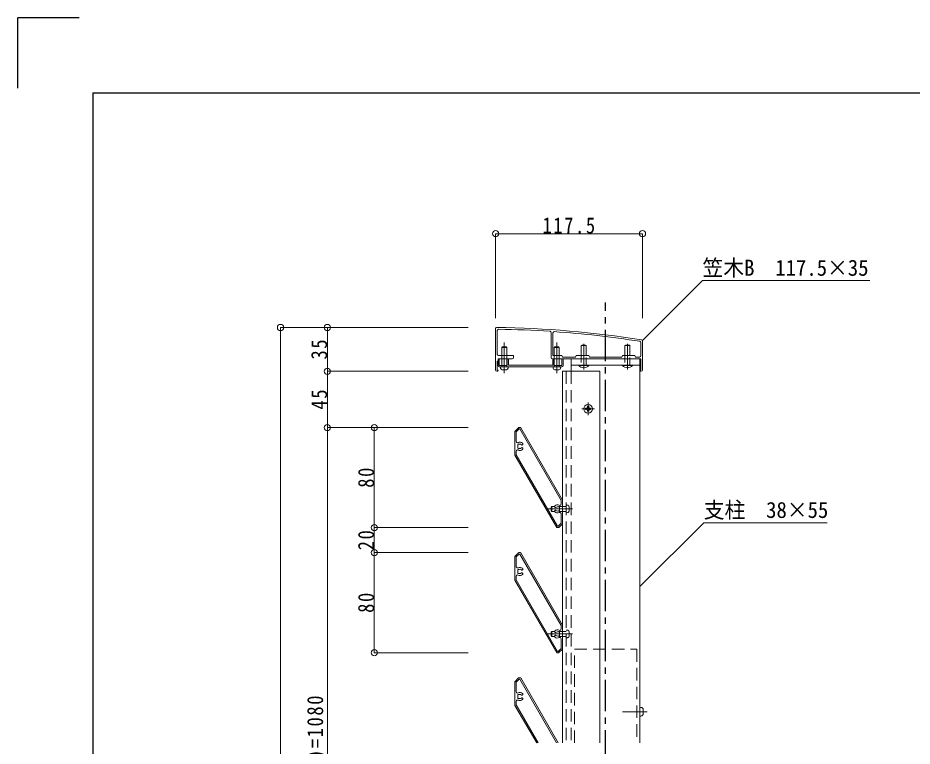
# Model space of a CAD drawing. Units: millimetres at full size, sheet at 1:5. Extents: x -1050 to 1050, y -742 to 742.
# Drawn here: x -1050 to -335, y 160 to 742 of the extents above; entities that cross this region are included whole.
import ezdxf
from ezdxf.enums import TextEntityAlignment as Align

# ---------------------------------------------------------------- set-up
doc = ezdxf.new("R2010")
doc.units = ezdxf.units.MM
doc.header["$LTSCALE"] = 5
for name, pattern in [('CHAIN1', [8, 5, -1, 1, -1]), ('DASHED1', [1.8, 1.2, -0.6]), ('DASHED2', [3, 2, -1])]:
    doc.linetypes.add(name, pattern=pattern)
for name, color, linetype in [('0-0_通り芯', 7, 'CHAIN1'), ('1-4_印刷位置ライン', 7, 'Continuous'), ('1-5_図枠1_1', 7, 'Continuous')]:
    doc.layers.add(name, color=color, linetype=linetype)
for name, color, linetype, lineweight in [('0-3_寸法', 54, 'Continuous', 20), ('0-4_手摺部材', 92, 'Continuous', 20), ('0-6_パネル', 4, 'Continuous', 20), ('0-9_文字', 3, 'Continuous', 20), ('0-A_支柱', 6, 'Continuous', 20), ('0-B_足元', 4, 'Continuous', 20)]:
    doc.layers.add(name, color=color, linetype=linetype, lineweight=lineweight)
doc.styles.add('ＭＳ ゴシック', font='')
doc.styles.get('ＭＳ ゴシック').set_extended_font_data('MS Gothic')

# ---------------------------------------------------------------- blocks, each defined once
blk = doc.blocks.new('dimension_origin')
at = {"color": 0, "linetype": 'Continuous', "lineweight": -2}
blk.add_circle((0, 0), 1.25, dxfattribs=at)

msp = doc.modelspace()

# ---------------------------------------------------------------- linework, layer by layer
at = {"layer": '0-0_通り芯'}
msp.add_line((-580, -411.793), (-580, 515), dxfattribs=at)
at = {"layer": '0-3_寸法'}
for p, q in [((-668, 502.5), (-668, 570)), ((-550.5, 570), (-668, 570)), ((-550.5, 502.5), (-550.5, 570)), ((-840, -224.293), (-840, 495)), ((-690, 495), (-840, 495)), ((-802.5, 460), (-802.5, 495)), ((-802.5, 415), (-802.5, 460)), ((-690, 460), (-802.5, 460)), ((-802.5, -184.293), (-802.5, 415)), ((-690, 415), (-802.5, 415)), ((-765, 335), (-765, 415)), ((-765, 315), (-765, 335)), ((-690, 335), (-765, 335)), ((-765, 235), (-765, 315)), ((-690, 315), (-765, 315)), ((-690, 235), (-765, 235))]:
    msp.add_line(p, q, dxfattribs=at)
at = {"layer": '0-4_手摺部材'}
for p, q in [((-668, 494), (-668, 461)), ((-666.6, 492.581), (-666.6, 473.5)), ((-623.5, 490.934), (-623.5, 471)), ((-622.1, 490.702), (-622.1, 472.5)), ((-659.5, 479.5), (-659, 479)), ((-617.5, 479.5), (-617, 479)), ((-599.5, 480.5), (-599, 481)), ((-599.5, 480.5), (-599.5, 473)), ((-596, 481), (-599, 481)), ((-595.5, 480.5), (-596, 481)), ((-564.5, 480.5), (-564, 481)), ((-564.5, 480.5), (-564.5, 473)), ((-561, 481), (-564, 481)), ((-560.5, 480.5), (-561, 481)), ((-551.9, 482.951), (-551.9, 472.4)), ((-550.5, 484.147), (-550.5, 461)), ((-663, 472.5), (-663, 479)), ((-659, 479), (-663, 479)), ((-659, 472.5), (-659, 479)), ((-621, 472.5), (-621, 479)), ((-617, 479), (-621, 479)), ((-617, 472.5), (-617, 479)), ((-666.6, 468), (-666, 468)), ((-666, 470), (-654.7, 470)), ((-666, 470), (-666, 468)), ((-666, 464.5), (-666, 469.5)), ((-663, 464.7), (-663, 470)), ((-659, 464.7), (-659, 470)), ((-551.9, 470), (-622.5, 470)), ((-622.3, 464.9), (-622.3, 469.5)), ((-621, 464.7), (-621, 470)), ((-617, 464.7), (-617, 470)), ((-614, 469.5), (-614, 464.5)), ((-607.5, 465), (-552.5, 465)), ((-667, 460), (-666.5, 460)), ((-663.968, 462.423), (-664.063, 463.5)), ((-659.339, 461.225), (-662.661, 461.225)), ((-619.2, 463.5), (-660.8, 463.5)), ((-658.032, 462.423), (-657.938, 463.5)), ((-621.968, 462.423), (-622.063, 463.5)), ((-617.339, 461.225), (-620.661, 461.225)), ((-616.032, 462.423), (-615.938, 463.5)), ((-584.5, 460), (-614.5, 460)), ((-614.5, 460), (-614.5, 162.854)), ((-584.5, 460), (-584.5, 162.854)), ((-552, 460), (-551.5, 460)), ((-596, 430.5), (-595.5, 430.5)), ((-596, 429.5), (-596, 430.5)), ((-596, 429.5), (-595.5, 429.5)), ((-594.5, 432), (-593.5, 432)), ((-594.5, 431.5), (-594.5, 432)), ((-593.5, 431.5), (-593.5, 432)), ((-592.5, 430.5), (-592, 430.5)), ((-592.5, 429.5), (-592, 429.5)), ((-592, 429.5), (-592, 430.5)), ((-594.5, 428), (-594.5, 428.5)), ((-594.5, 428), (-593.5, 428)), ((-593.5, 428), (-593.5, 428.5)), ((-623.5, 351.5), (-623, 352)), ((-620.7, 352), (-623, 352)), ((-623, 352), (-623, 348)), ((-620.7, 348), (-623, 348)), ((-623.5, 251.5), (-623, 252)), ((-620.7, 252), (-623, 252)), ((-623, 252), (-623, 248)), ((-620.7, 248), (-623, 248))]:
    msp.add_line(p, q, dxfattribs=at)
at = {"layer": '0-4_手摺部材', "linetype": 'CHAIN1'}
for p, q in [((-661, 458.52), (-661, 483)), ((-619, 458.52), (-619, 483)), ((-597.5, 482), (-597.5, 461.4)), ((-562.5, 482), (-562.5, 461.4)), ((-599, 430), (-589, 430)), ((-594, 425), (-594, 435)), ((-606.52, 350), (-626.404, 350)), ((-606.52, 250), (-626.404, 250))]:
    msp.add_line(p, q, dxfattribs=at)
at = {"layer": '0-4_手摺部材', "linetype": 'DASHED1'}
for p, q in [((-663, 470), (-663, 472.5)), ((-659, 470), (-659, 472.5)), ((-621, 470), (-621, 472.5)), ((-617, 470), (-617, 472.5)), ((-599.5, 473), (-599.5, 465)), ((-595.5, 465), (-595.5, 473)), ((-564.5, 473), (-564.5, 465)), ((-560.5, 465), (-560.5, 473)), ((-663, 463.5), (-663, 464.7)), ((-659, 463.5), (-659, 464.7)), ((-621, 463.5), (-621, 464.7)), ((-617, 463.5), (-617, 464.7)), ((-611.5, 352), (-620.7, 352)), ((-610.423, 352.968), (-611.5, 353.063)), ((-609.225, 351.661), (-609.225, 348.339)), ((-611.5, 348), (-620.7, 348)), ((-610.423, 347.032), (-611.5, 346.938)), ((-611.5, 252), (-620.7, 252)), ((-610.423, 252.968), (-611.5, 253.063)), ((-609.225, 251.661), (-609.225, 248.339)), ((-611.5, 248), (-620.7, 248)), ((-610.423, 247.032), (-611.5, 246.938))]:
    msp.add_line(p, q, dxfattribs=at)
at = {"layer": '0-4_手摺部材', "linetype": 'DASHED2'}
msp.add_line((-611.5, 460), (-611.5, 162.854), dxfattribs=at)
at = {"layer": '0-4_手摺部材'}
for points in [[(-659.5, 479.5), (-662.5, 479.5), (-663, 479)], [(-617.5, 479.5), (-620.5, 479.5), (-621, 479)], [(-595.5, 473), (-595.5, 480.5), (-599.5, 480.5)], [(-560.5, 473), (-560.5, 480.5), (-564.5, 480.5)], [(-665.6, 472.5), (-653.7, 472.5), (-653.7, 471)], [(-622.1, 472.5), (-615, 472.5), (-614.5, 471.4), (-604, 471.4), (-603.5, 472.5), (-593.5, 472.5), (-593, 471.4), (-567, 471.4), (-566.5, 472.5), (-556.5, 472.5), (-556, 471.4), (-552.9, 471.4)], [(-666.6, 468), (-666.6, 461), (-666.5, 461)], [(-665, 469.5), (-665, 464.7), (-658.7, 464.7), (-658.7, 469.5)], [(-657.7, 469.5), (-657.7, 464.9), (-622.3, 464.9)], [(-621.3, 469.5), (-621.3, 464.7), (-615, 464.7), (-615, 469.5)], [(-593.5, 465), (-593.5, 464.712), (-601.5, 464.712), (-601.5, 465)], [(-558.5, 465), (-558.5, 464.712), (-566.5, 464.712), (-566.5, 465)], [(-551.9, 470), (-551.9, 461), (-552, 461)], [(-660.8, 463.5), (-661, 463.7), (-661.2, 463.5), (-665, 463.5)], [(-615, 463.5), (-618.8, 463.5), (-619, 463.7), (-619.2, 463.5)], [(-623.5, 351.5), (-623.5, 348.5), (-623, 348)], [(-623.5, 251.5), (-623.5, 248.5), (-623, 248)]]:
    msp.add_lwpolyline(points, dxfattribs=at)
msp.add_circle((-594, 430), 3.5, dxfattribs=at)
for centre, radius, start, end in [((-667, 494), 1, 89.28393, 180), ((-676.986, -304.938), 800, 80.9641, 89.28393), ((-665.6, 492.581), 1, 89.18209, 180), ((-676.986, -304.938), 798.6, 86.22696, 89.18209), ((-624.5, 490.934), 1, 0, 86.22696), ((-621.1, 490.702), 1, 85.98216, 180), ((-676.986, -304.938), 798.6, 81.04993, 85.98216), ((-552.9, 482.951), 1, 0, 81.04993), ((-551.5, 484.147), 1, 0, 80.9641), ((-665.6, 473.5), 1, 180, 270), ((-552.9, 472.4), 1, 270, 360), ((-665.5, 469.5), 0.5, 0, 180), ((-658.2, 469.5), 0.5, 0, 180), ((-654.7, 471), 1, 270, 360), ((-622.5, 471), 1, 180, 270), ((-621.8, 469.5), 0.5, 0, 180), ((-614.5, 469.5), 0.5, 0, 180), ((-667, 461), 1, 180, 270), ((-666.5, 460.5), 0.5, 270, 90), ((-665, 464.5), 1, 180, 270), ((-662.661, 462.538), 1.312, 185, 270), ((-659.339, 462.538), 1.312, 270, 355), ((-620.661, 462.538), 1.312, 185, 270), ((-617.339, 462.538), 1.312, 270, 355), ((-615, 464.5), 1, 270, 360), ((-597.5, 467.941), 5.141, 218.91478, 321.08522), ((-562.5, 467.941), 5.141, 218.91478, 321.08522), ((-552, 460.5), 0.5, 90, 270), ((-551.5, 461), 1, 270, 360), ((-595.5, 431.5), 1, 269.99999, 360), ((-595.5, 428.5), 1, 0, 90), ((-592.5, 431.5), 1, 180, 270.00001), ((-592.5, 428.5), 1, 90, 180)]:
    msp.add_arc(centre, radius, start, end, dxfattribs=at)
at = {"layer": '0-4_手摺部材', "linetype": 'DASHED1'}
for centre, start, end in [((-610.538, 351.661), 0, 85), ((-610.538, 348.339), 275, 360), ((-610.538, 251.661), 0, 85), ((-610.538, 248.339), 275, 360)]:
    msp.add_arc(centre, 1.312, start, end, dxfattribs=at)
at = {"layer": '0-6_パネル'}
for p, q in [((-649.588, 414.912), (-652.412, 412.088)), ((-648.16, 415), (-649.376, 415)), ((-614.54, 357.07), (-647.9, 414.85)), ((-652.5, 393.08), (-652.5, 411.876)), ((-651.4, 411.544), (-649.044, 413.9)), ((-651.4, 411.544), (-651.4, 403.802)), ((-648.621, 413.9), (-649.044, 413.9)), ((-648.621, 413.9), (-615.6, 356.705)), ((-646.3, 402.257), (-646.3, 401.583)), ((-651.4, 396.198), (-651.4, 393.295)), ((-646.3, 397.743), (-646.3, 398.417)), ((-652.46, 392.93), (-619.1, 335.15)), ((-651.4, 393.295), (-618.379, 336.1)), ((-620.7, 352.257), (-620.7, 351.583)), ((-615.6, 356.705), (-615.6, 353.802)), ((-614.5, 356.92), (-614.5, 338.124)), ((-620.7, 347.743), (-620.7, 348.417)), ((-615.6, 346.198), (-615.6, 338.456)), ((-615.6, 338.456), (-617.956, 336.1)), ((-617.412, 335.088), (-614.588, 337.912)), ((-618.84, 335), (-617.624, 335)), ((-618.379, 336.1), (-617.956, 336.1)), ((-649.588, 314.912), (-652.412, 312.088)), ((-648.16, 315), (-649.376, 315)), ((-614.54, 257.07), (-647.9, 314.85)), ((-652.5, 293.08), (-652.5, 311.876)), ((-651.4, 311.544), (-649.044, 313.9)), ((-651.4, 311.544), (-651.4, 303.802)), ((-648.621, 313.9), (-649.044, 313.9)), ((-648.621, 313.9), (-615.6, 256.705)), ((-646.3, 302.257), (-646.3, 301.583)), ((-651.4, 296.198), (-651.4, 293.295)), ((-651.4, 293.295), (-618.379, 236.1)), ((-646.3, 297.743), (-646.3, 298.417)), ((-652.46, 292.93), (-619.1, 235.15)), ((-620.7, 252.257), (-620.7, 251.583)), ((-615.6, 256.705), (-615.6, 253.802)), ((-614.5, 256.92), (-614.5, 238.124)), ((-620.7, 247.743), (-620.7, 248.417)), ((-615.6, 246.198), (-615.6, 238.456)), ((-618.379, 236.1), (-617.956, 236.1)), ((-615.6, 238.456), (-617.956, 236.1)), ((-617.412, 235.088), (-614.588, 237.912)), ((-618.84, 235), (-617.624, 235)), ((-649.588, 214.912), (-652.412, 212.088)), ((-648.16, 215), (-649.376, 215)), ((-617.88, 162.854), (-647.9, 214.85)), ((-652.5, 193.08), (-652.5, 211.876)), ((-651.4, 211.544), (-649.044, 213.9)), ((-651.4, 211.544), (-651.4, 203.802)), ((-648.621, 213.9), (-649.044, 213.9)), ((-648.621, 213.9), (-619.15, 162.854)), ((-646.3, 202.257), (-646.3, 201.583)), ((-651.4, 196.198), (-651.4, 193.295)), ((-651.4, 193.295), (-633.825, 162.854)), ((-646.3, 197.743), (-646.3, 198.417)), ((-652.46, 192.93), (-635.095, 162.854))]:
    msp.add_line(p, q, dxfattribs=at)
for centre, radius, start, end in [((-649.376, 414.7), 0.3, 90, 135), ((-648.16, 414.7), 0.3, 30, 90), ((-652.2, 411.876), 0.3, 135, 180), ((-650.4, 403.802), 1, 180, 296.55514), ((-648.5, 400), 1.75, 157.5799, 202.4201), ((-649.737, 401.237), 0.5, 55.28656, 214.71344), ((-650.395, 400.782), 0.3, 337.5799, 34.71344), ((-648.5, 400), 3.25, 49.90418, 116.55514), ((-649.282, 401.895), 0.3, 235.28656, 292.42009), ((-648.5, 400), 1.75, 43.68467, 112.42009), ((-646.842, 401.583), 0.542, 223.68467, 360), ((-646.6, 402.257), 0.3, 0, 49.90418), ((-650.4, 396.198), 1, 63.44486, 180), ((-649.737, 398.763), 0.5, 145.28656, 304.71344), ((-650.395, 399.218), 0.3, 325.28656, 22.4201), ((-648.5, 400), 3.25, 243.44486, 310.09582), ((-649.282, 398.105), 0.3, 67.5799, 124.71344), ((-648.5, 400), 1.75, 247.5799, 316.31533), ((-646.842, 398.417), 0.542, 0, 136.31533), ((-646.6, 397.743), 0.3, 310.09582, 360), ((-652.2, 393.08), 0.3, 180, 210), ((-620.4, 352.257), 0.3, 130.09582, 180), ((-620.158, 351.583), 0.542, 180, 316.31533), ((-618.5, 350), 3.25, 63.44486, 130.09582), ((-618.5, 350), 1.75, 67.57991, 136.31533), ((-617.718, 351.895), 0.3, 247.57991, 304.71344), ((-617.263, 351.237), 0.5, 325.28656, 124.71344), ((-616.6, 353.802), 1, 243.44486, 360), ((-616.605, 350.782), 0.3, 145.28656, 202.4201), ((-618.5, 350), 1.75, 337.5799, 22.4201), ((-614.8, 356.92), 0.3, 0, 30), ((-620.158, 348.417), 0.542, 43.68467, 180), ((-620.4, 347.743), 0.3, 180, 229.90418), ((-618.5, 350), 3.25, 229.90418, 296.55514), ((-618.5, 350), 1.75, 223.68467, 292.4201), ((-617.718, 348.105), 0.3, 55.28656, 112.4201), ((-617.263, 348.763), 0.5, 235.28656, 34.71344), ((-616.6, 346.198), 1, 0, 116.55514), ((-616.605, 349.218), 0.3, 157.5799, 214.71344), ((-614.8, 338.124), 0.3, 315, 360), ((-618.84, 335.3), 0.3, 210, 270), ((-617.624, 335.3), 0.3, 270, 315), ((-649.376, 314.7), 0.3, 90, 135), ((-648.16, 314.7), 0.3, 30, 90), ((-652.2, 311.876), 0.3, 135, 180), ((-650.4, 303.802), 1, 180, 296.55514), ((-648.5, 300), 1.75, 157.5799, 202.4201), ((-649.737, 301.237), 0.5, 55.28656, 214.71344), ((-650.395, 300.782), 0.3, 337.5799, 34.71344), ((-648.5, 300), 3.25, 49.90418, 116.55514), ((-649.282, 301.895), 0.3, 235.28656, 292.42009), ((-648.5, 300), 1.75, 43.68467, 112.42009), ((-646.842, 301.583), 0.542, 223.68467, 360), ((-646.6, 302.257), 0.3, 0, 49.90418), ((-650.4, 296.198), 1, 63.44486, 180), ((-649.737, 298.763), 0.5, 145.28656, 304.71344), ((-650.395, 299.218), 0.3, 325.28656, 22.4201), ((-648.5, 300), 3.25, 243.44486, 310.09582), ((-649.282, 298.105), 0.3, 67.5799, 124.71344), ((-648.5, 300), 1.75, 247.5799, 316.31533), ((-646.842, 298.417), 0.542, 0, 136.31533), ((-646.6, 297.743), 0.3, 310.09582, 360), ((-652.2, 293.08), 0.3, 180, 210), ((-620.4, 252.257), 0.3, 130.09582, 180), ((-620.158, 251.583), 0.542, 180, 316.31533), ((-618.5, 250), 3.25, 63.44486, 130.09582), ((-618.5, 250), 1.75, 67.57991, 136.31533), ((-617.718, 251.895), 0.3, 247.57991, 304.71344), ((-617.263, 251.237), 0.5, 325.28656, 124.71344), ((-616.6, 253.802), 1, 243.44486, 360), ((-616.605, 250.782), 0.3, 145.28656, 202.4201), ((-618.5, 250), 1.75, 337.5799, 22.4201), ((-614.8, 256.92), 0.3, 0, 30), ((-620.158, 248.417), 0.542, 43.68467, 180), ((-620.4, 247.743), 0.3, 180, 229.90418), ((-618.5, 250), 3.25, 229.90418, 296.55514), ((-618.5, 250), 1.75, 223.68467, 292.4201), ((-617.718, 248.105), 0.3, 55.28656, 112.4201), ((-617.263, 248.763), 0.5, 235.28656, 34.71344), ((-616.6, 246.198), 1, 0, 116.55514), ((-616.605, 249.218), 0.3, 157.5799, 214.71344), ((-614.8, 238.124), 0.3, 315, 360), ((-618.84, 235.3), 0.3, 210, 270), ((-617.624, 235.3), 0.3, 270, 315), ((-649.376, 214.7), 0.3, 90, 135), ((-648.16, 214.7), 0.3, 30, 90), ((-652.2, 211.876), 0.3, 135, 180), ((-650.4, 203.802), 1, 180, 296.55514), ((-648.5, 200), 1.75, 157.5799, 202.4201), ((-649.737, 201.237), 0.5, 55.28656, 214.71344), ((-650.395, 200.782), 0.3, 337.5799, 34.71344), ((-648.5, 200), 3.25, 49.90418, 116.55514), ((-649.282, 201.895), 0.3, 235.28656, 292.42009), ((-648.5, 200), 1.75, 43.68467, 112.42009), ((-646.842, 201.583), 0.542, 223.68467, 360), ((-646.6, 202.257), 0.3, 0, 49.90418), ((-650.4, 196.198), 1, 63.44486, 180), ((-649.737, 198.763), 0.5, 145.28656, 304.71344), ((-650.395, 199.218), 0.3, 325.28656, 22.4201), ((-648.5, 200), 3.25, 243.44486, 310.09582), ((-649.282, 198.105), 0.3, 67.5799, 124.71344), ((-648.5, 200), 1.75, 247.5799, 316.31533), ((-646.842, 198.417), 0.542, 0, 136.31533), ((-646.6, 197.743), 0.3, 310.09582, 360), ((-652.2, 193.08), 0.3, 180, 210)]:
    msp.add_arc(centre, radius, start, end, dxfattribs=at)
at = {"layer": '0-9_文字'}
for points in [[(-550.5, 484.5), (-502.5, 532.5), (-368.75, 532.5)], [(-552.5, 287.928), (-501.52, 338.909), (-402.77, 338.909)]]:
    msp.add_lwpolyline(points, dxfattribs=at)
at = {"layer": '0-A_支柱'}
for p, q in [((-607.5, 470), (-607.5, 460)), ((-552.5, 470), (-552.5, 162.854))]:
    msp.add_line(p, q, dxfattribs=at)
at = {"layer": '0-A_支柱', "linetype": 'DASHED2'}
msp.add_line((-607.5, 460), (-607.5, 162.854), dxfattribs=at)
at = {"layer": '0-B_足元', "linetype": 'DASHED2'}
for p, q in [((-605, 237.854), (-555, 237.854)), ((-605, 162.854), (-605, 237.854)), ((-555, 237.854), (-555, 162.854))]:
    msp.add_line(p, q, dxfattribs=at)
at = {"layer": '0-B_足元', "linetype": 'CHAIN1'}
msp.add_line((-546.801, 187.854), (-566.494, 187.854), dxfattribs=at)
at = {"layer": '0-B_足元'}
for p, q in [((-551.739, 191.287), (-552.5, 191.354)), ((-551.739, 184.42), (-552.5, 184.353))]:
    msp.add_line(p, q, dxfattribs=at)
for centre, radius, start, end in [((-551.913, 189.295), 2, 1.05859, 85), ((-551.913, 186.412), 2, 275, 358.94141), ((-629.9, 187.854), 80, 358.94141, 1.05859)]:
    msp.add_arc(centre, radius, start, end, dxfattribs=at)
at = {"layer": '1-4_印刷位置ライン'}
for p in [(-1050, 686.222), (-1000.874, 742.5)]:
    msp.add_line(p, (-1050, 742.5), dxfattribs=at)
at = {"layer": '1-5_図枠1_1'}
msp.add_line((-990, 682.5), (703.535, 682.5), dxfattribs=at)
msp.add_lwpolyline([(-990, 682.5), (-990, -707.5), (990, -707.5)], dxfattribs=at)

# ---------------------------------------------------------------- block references
at = {"layer": '0-3_寸法', "xscale": 2, "yscale": 2}
for p, rotation in [((-668, 570), 180), ((-840, 495), 90), ((-802.5, 495), 90), ((-802.5, 460), 90), ((-802.5, 460), 270), ((-802.5, 415), 270), ((-802.5, 415), 90), ((-765, 415), 90), ((-765, 335), 270), ((-765, 335), 270), ((-765, 315), 90), ((-765, 315), 90), ((-765, 235), 270)]:
    msp.add_blockref('dimension_origin', p, dxfattribs=dict(at, rotation=rotation))
msp.add_blockref('dimension_origin', (-550.5, 570), dxfattribs=at)

# ---------------------------------------------------------------- texts
at = {"layer": '0-3_寸法', "insert": (-630.5, 570), "char_height": 12.83, "attachment_point": 7, "style": 'ＭＳ ゴシック'}
msp.add_mtext('\\T1.17;\\W0.85;117.5', dxfattribs=at)
at = {"layer": '0-3_寸法', "char_height": 12.83, "attachment_point": 7, "rotation": 90, "style": 'ＭＳ ゴシック'}
for s, insert in [('\\T1.17;\\W0.85;35', (-802.5, 469.375)), ('\\T1.17;\\W0.85;45', (-802.5, 429.375)), ('\\T1.17;\\W0.85;80', (-765, 366.875)), ('\\T1.17;\\W0.85;20', (-765, 316.875)), ('\\T1.17;\\W0.85;80', (-765, 266.875)), ('\\T1.17;\\W0.85;(80X11)+(20X10)=1080', (-802.5, 28.479))]:
    msp.add_mtext(s, dxfattribs=dict(at, insert=insert))
at = {"layer": '0-9_文字', "style": 'ＭＳ ゴシック', "width": 0.95}
for s, p in [('笠木B\u3000117.5×35', (-502.5, 532.5)), ('支柱\u300038×55', (-501.52, 338.909))]:
    msp.add_text(s, height=12.83, dxfattribs=at).set_placement(p, align=Align.BOTTOM_LEFT)

doc.saveas('drawing.dxf')
